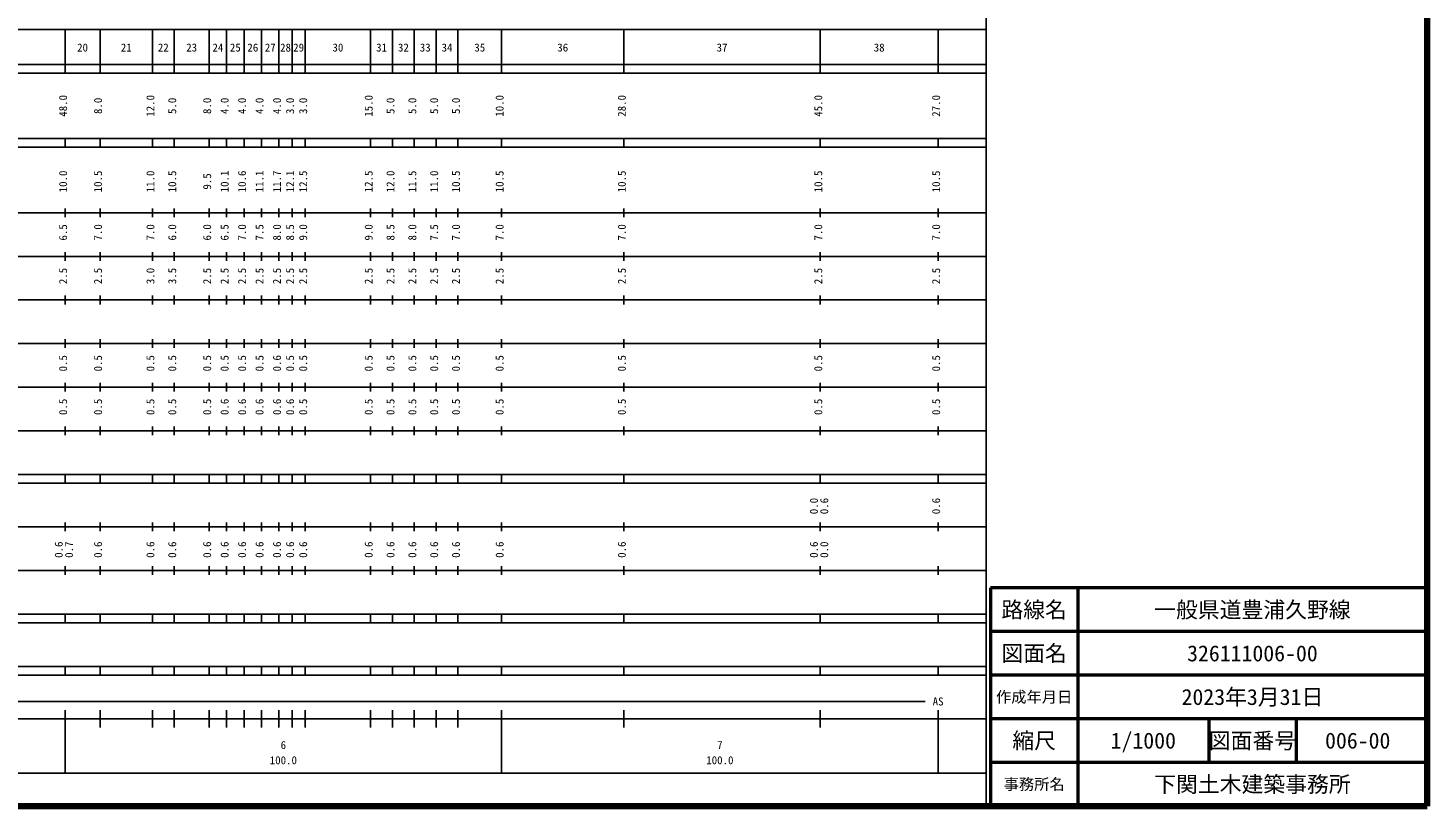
# Model space of a CAD drawing. Units: millimetres on the paper, enlarged 1000 times. Extents: x 40000 to 680000, y 20000 to 380000.
# Drawn here: x 359496 to 680000, y 20000 to 198357 of the extents above; entities that cross this region are included whole.
import ezdxf
from ezdxf.enums import TextEntityAlignment as Align

# ---------------------------------------------------------------- set-up
doc = ezdxf.new("R2010")
doc.units = ezdxf.units.MM
doc.header["$LTSCALE"] = 1000
for name, color, linetype, lineweight in [('M-TTL', 2, 'Continuous', 140), ('M-TTL-BAND', 7, 'Continuous', 25), ('M-TTL-FRAM', 2, 'Continuous', 50), ('M-TTL-LINE', 7, 'Continuous', 50)]:
    doc.layers.add(name, color=color, linetype=linetype, lineweight=lineweight)
doc.layers.add('M-TTL-TXT', color=7, linetype='Continuous')
doc.styles.add('ＭＳ ゴシック', font='')
doc.styles.get('ＭＳ ゴシック').set_extended_font_data('MS Gothic')

msp = doc.modelspace()

# ---------------------------------------------------------------- linework, layer by layer
at = {"layer": 'M-TTL'}
for p, q in [((680000, 20000), (680000, 380000)), ((40000, 20000), (680000, 20000))]:
    msp.add_line(p, q, dxfattribs=at)
at = {"layer": 'M-TTL-BAND'}
for p, q in [((579000, 20000), (579000, 370000)), ((68000, 198000), (579000, 198000)), ((368000, 188000), (368000, 198000)), ((376000, 188000), (376000, 198000)), ((388000, 188000), (388000, 198000)), ((393000, 188000), (393000, 198000)), ((401000, 188000), (401000, 198000)), ((405000, 188000), (405000, 198000)), ((409000, 188000), (409000, 198000)), ((413000, 188000), (413000, 198000)), ((417000, 188000), (417000, 198000)), ((420000, 188000), (420000, 198000)), ((423000, 188000), (423000, 198000)), ((438000, 188000), (438000, 198000)), ((443000, 188000), (443000, 198000)), ((448000, 188000), (448000, 198000)), ((453000, 188000), (453000, 198000)), ((458000, 188000), (458000, 198000)), ((468000, 188000), (468000, 198000)), ((496000, 188000), (496000, 198000)), ((541000, 188000), (541000, 198000)), ((568000, 188000), (568000, 198000)), ((40000, 190000), (579000, 190000)), ((40000, 188000), (579000, 188000)), ((40000, 173000), (579000, 173000)), ((40000, 171000), (579000, 171000)), ((368000, 171000), (368000, 173000)), ((376000, 171000), (376000, 173000)), ((388000, 171000), (388000, 173000)), ((393000, 171000), (393000, 173000)), ((401000, 171000), (401000, 173000)), ((405000, 171000), (405000, 173000)), ((409000, 171000), (409000, 173000)), ((413000, 171000), (413000, 173000)), ((417000, 171000), (417000, 173000)), ((420000, 171000), (420000, 173000)), ((423000, 171000), (423000, 173000)), ((438000, 171000), (438000, 173000)), ((443000, 171000), (443000, 173000)), ((448000, 171000), (448000, 173000)), ((453000, 171000), (453000, 173000)), ((458000, 171000), (458000, 173000)), ((468000, 171000), (468000, 173000)), ((496000, 171000), (496000, 173000)), ((541000, 171000), (541000, 173000)), ((568000, 171000), (568000, 173000)), ((40000, 156000), (579000, 156000)), ((368000, 155000), (368000, 157000)), ((376000, 155000), (376000, 157000)), ((388000, 155000), (388000, 157000)), ((393000, 155000), (393000, 157000)), ((401000, 155000), (401000, 157000)), ((405000, 155000), (405000, 157000)), ((409000, 155000), (409000, 157000)), ((413000, 155000), (413000, 157000)), ((417000, 155000), (417000, 157000)), ((420000, 155000), (420000, 157000)), ((423000, 155000), (423000, 157000)), ((438000, 155000), (438000, 157000)), ((443000, 155000), (443000, 157000)), ((448000, 155000), (448000, 157000)), ((453000, 155000), (453000, 157000)), ((458000, 155000), (458000, 157000)), ((468000, 155000), (468000, 157000)), ((496000, 155000), (496000, 157000)), ((541000, 155000), (541000, 157000)), ((568000, 155000), (568000, 157000)), ((46000, 146000), (579000, 146000)), ((368000, 145000), (368000, 147000)), ((376000, 145000), (376000, 147000)), ((388000, 145000), (388000, 147000)), ((393000, 145000), (393000, 147000)), ((401000, 145000), (401000, 147000)), ((405000, 145000), (405000, 147000)), ((409000, 145000), (409000, 147000)), ((413000, 145000), (413000, 147000)), ((417000, 145000), (417000, 147000)), ((420000, 145000), (420000, 147000)), ((423000, 145000), (423000, 147000)), ((438000, 145000), (438000, 147000)), ((443000, 145000), (443000, 147000)), ((448000, 145000), (448000, 147000)), ((453000, 145000), (453000, 147000)), ((458000, 145000), (458000, 147000)), ((468000, 145000), (468000, 147000)), ((496000, 145000), (496000, 147000)), ((541000, 145000), (541000, 147000)), ((568000, 145000), (568000, 147000)), ((52000, 136000), (579000, 136000)), ((368000, 135000), (368000, 137000)), ((376000, 135000), (376000, 137000)), ((388000, 135000), (388000, 137000)), ((393000, 135000), (393000, 137000)), ((401000, 135000), (401000, 137000)), ((405000, 135000), (405000, 137000)), ((409000, 135000), (409000, 137000)), ((413000, 135000), (413000, 137000)), ((417000, 135000), (417000, 137000)), ((420000, 135000), (420000, 137000)), ((423000, 135000), (423000, 137000)), ((438000, 135000), (438000, 137000)), ((443000, 135000), (443000, 137000)), ((448000, 135000), (448000, 137000)), ((453000, 135000), (453000, 137000)), ((458000, 135000), (458000, 137000)), ((468000, 135000), (468000, 137000)), ((496000, 135000), (496000, 137000)), ((541000, 135000), (541000, 137000)), ((568000, 135000), (568000, 137000)), ((46000, 126000), (579000, 126000)), ((368000, 125000), (368000, 127000)), ((376000, 125000), (376000, 127000)), ((388000, 125000), (388000, 127000)), ((393000, 125000), (393000, 127000)), ((401000, 125000), (401000, 127000)), ((405000, 125000), (405000, 127000)), ((409000, 125000), (409000, 127000)), ((413000, 125000), (413000, 127000)), ((417000, 125000), (417000, 127000)), ((420000, 125000), (420000, 127000)), ((423000, 125000), (423000, 127000)), ((438000, 125000), (438000, 127000)), ((443000, 125000), (443000, 127000)), ((448000, 125000), (448000, 127000)), ((453000, 125000), (453000, 127000)), ((458000, 125000), (458000, 127000)), ((468000, 125000), (468000, 127000)), ((496000, 125000), (496000, 127000)), ((541000, 125000), (541000, 127000)), ((568000, 125000), (568000, 127000)), ((52000, 116000), (579000, 116000)), ((368000, 115000), (368000, 117000)), ((376000, 115000), (376000, 117000)), ((388000, 115000), (388000, 117000)), ((393000, 115000), (393000, 117000)), ((401000, 115000), (401000, 117000)), ((405000, 115000), (405000, 117000)), ((409000, 115000), (409000, 117000)), ((413000, 115000), (413000, 117000)), ((417000, 115000), (417000, 117000)), ((420000, 115000), (420000, 117000)), ((423000, 115000), (423000, 117000)), ((438000, 115000), (438000, 117000)), ((443000, 115000), (443000, 117000)), ((448000, 115000), (448000, 117000)), ((453000, 115000), (453000, 117000)), ((458000, 115000), (458000, 117000)), ((468000, 115000), (468000, 117000)), ((496000, 115000), (496000, 117000)), ((541000, 115000), (541000, 117000)), ((568000, 115000), (568000, 117000)), ((46000, 106000), (579000, 106000)), ((368000, 105000), (368000, 107000)), ((376000, 105000), (376000, 107000)), ((388000, 105000), (388000, 107000)), ((393000, 105000), (393000, 107000)), ((401000, 105000), (401000, 107000)), ((405000, 105000), (405000, 107000)), ((409000, 105000), (409000, 107000)), ((413000, 105000), (413000, 107000)), ((417000, 105000), (417000, 107000)), ((420000, 105000), (420000, 107000)), ((423000, 105000), (423000, 107000)), ((438000, 105000), (438000, 107000)), ((443000, 105000), (443000, 107000)), ((448000, 105000), (448000, 107000)), ((453000, 105000), (453000, 107000)), ((458000, 105000), (458000, 107000)), ((468000, 105000), (468000, 107000)), ((496000, 105000), (496000, 107000)), ((541000, 105000), (541000, 107000)), ((568000, 105000), (568000, 107000)), ((40000, 96000), (579000, 96000)), ((40000, 94000), (579000, 94000)), ((368000, 94000), (368000, 96000)), ((376000, 94000), (376000, 96000)), ((388000, 94000), (388000, 96000)), ((393000, 94000), (393000, 96000)), ((401000, 94000), (401000, 96000)), ((405000, 94000), (405000, 96000)), ((409000, 94000), (409000, 96000)), ((413000, 94000), (413000, 96000)), ((417000, 94000), (417000, 96000)), ((420000, 94000), (420000, 96000)), ((423000, 94000), (423000, 96000)), ((438000, 94000), (438000, 96000)), ((443000, 94000), (443000, 96000)), ((448000, 94000), (448000, 96000)), ((453000, 94000), (453000, 96000)), ((458000, 94000), (458000, 96000)), ((468000, 94000), (468000, 96000)), ((496000, 94000), (496000, 96000)), ((541000, 94000), (541000, 96000)), ((568000, 94000), (568000, 96000)), ((49000, 84000), (579000, 84000)), ((368000, 83000), (368000, 85000)), ((376000, 83000), (376000, 85000)), ((388000, 83000), (388000, 85000)), ((393000, 83000), (393000, 85000)), ((401000, 83000), (401000, 85000)), ((405000, 83000), (405000, 85000)), ((409000, 83000), (409000, 85000)), ((413000, 83000), (413000, 85000)), ((417000, 83000), (417000, 85000)), ((420000, 83000), (420000, 85000)), ((423000, 83000), (423000, 85000)), ((438000, 83000), (438000, 85000)), ((443000, 83000), (443000, 85000)), ((448000, 83000), (448000, 85000)), ((453000, 83000), (453000, 85000)), ((458000, 83000), (458000, 85000)), ((468000, 83000), (468000, 85000)), ((496000, 83000), (496000, 85000)), ((541000, 83000), (541000, 85000)), ((568000, 83000), (568000, 85000)), ((40000, 74000), (579000, 74000)), ((368000, 73000), (368000, 75000)), ((376000, 73000), (376000, 75000)), ((388000, 73000), (388000, 75000)), ((393000, 73000), (393000, 75000)), ((401000, 73000), (401000, 75000)), ((405000, 73000), (405000, 75000)), ((409000, 73000), (409000, 75000)), ((413000, 73000), (413000, 75000)), ((417000, 73000), (417000, 75000)), ((420000, 73000), (420000, 75000)), ((423000, 73000), (423000, 75000)), ((438000, 73000), (438000, 75000)), ((443000, 73000), (443000, 75000)), ((448000, 73000), (448000, 75000)), ((453000, 73000), (453000, 75000)), ((458000, 73000), (458000, 75000)), ((468000, 73000), (468000, 75000)), ((496000, 73000), (496000, 75000)), ((541000, 73000), (541000, 75000)), ((568000, 73000), (568000, 75000)), ((40000, 64000), (579000, 64000)), ((40000, 62000), (579000, 62000)), ((368000, 62000), (368000, 64000)), ((376000, 62000), (376000, 64000)), ((388000, 62000), (388000, 64000)), ((393000, 62000), (393000, 64000)), ((401000, 62000), (401000, 64000)), ((405000, 62000), (405000, 64000)), ((409000, 62000), (409000, 64000)), ((413000, 62000), (413000, 64000)), ((417000, 62000), (417000, 64000)), ((420000, 62000), (420000, 64000)), ((423000, 62000), (423000, 64000)), ((438000, 62000), (438000, 64000)), ((443000, 62000), (443000, 64000)), ((448000, 62000), (448000, 64000)), ((453000, 62000), (453000, 64000)), ((458000, 62000), (458000, 64000)), ((468000, 62000), (468000, 64000)), ((496000, 62000), (496000, 64000)), ((541000, 62000), (541000, 64000)), ((568000, 62000), (568000, 64000)), ((40000, 52000), (579000, 52000)), ((368000, 50000), (368000, 52000)), ((376000, 50000), (376000, 52000)), ((388000, 50000), (388000, 52000)), ((393000, 50000), (393000, 52000)), ((401000, 50000), (401000, 52000)), ((405000, 50000), (405000, 52000)), ((409000, 50000), (409000, 52000)), ((413000, 50000), (413000, 52000)), ((417000, 50000), (417000, 52000)), ((420000, 50000), (420000, 52000)), ((423000, 50000), (423000, 52000)), ((438000, 50000), (438000, 52000)), ((443000, 50000), (443000, 52000)), ((448000, 50000), (448000, 52000)), ((453000, 50000), (453000, 52000)), ((458000, 50000), (458000, 52000)), ((468000, 50000), (468000, 52000)), ((496000, 50000), (496000, 52000)), ((541000, 50000), (541000, 52000)), ((568000, 50000), (568000, 52000)), ((40000, 50000), (579000, 50000)), ((71000, 44000), (565000, 44000)), ((368000, 27500), (368000, 42000)), ((376000, 38000), (376000, 42000)), ((388000, 38000), (388000, 42000)), ((393000, 38000), (393000, 42000)), ((401000, 38000), (401000, 42000)), ((405000, 38000), (405000, 42000)), ((409000, 38000), (409000, 42000)), ((413000, 38000), (413000, 42000)), ((417000, 38000), (417000, 42000)), ((420000, 38000), (420000, 42000)), ((423000, 38000), (423000, 42000)), ((438000, 38000), (438000, 42000)), ((443000, 38000), (443000, 42000)), ((448000, 38000), (448000, 42000)), ((453000, 38000), (453000, 42000)), ((458000, 38000), (458000, 42000)), ((468000, 27500), (468000, 42000)), ((496000, 38000), (496000, 42000)), ((541000, 38000), (541000, 42000)), ((568000, 27500), (568000, 42000)), ((40000, 40000), (579000, 40000)), ((68000, 27500), (579000, 27500))]:
    msp.add_line(p, q, dxfattribs=at)
at = {"layer": 'M-TTL-FRAM'}
for p, q in [((680000, 70000), (580000, 70000)), ((580000, 70000), (580000, 20000))]:
    msp.add_line(p, q, dxfattribs=at)
at = {"layer": 'M-TTL-LINE'}
for p, q in [((600000, 70000), (600000, 20000)), ((680000, 60000), (580000, 60000)), ((680000, 50000), (580000, 50000)), ((680000, 40000), (580000, 40000)), ((630000, 40000), (630000, 30000)), ((650000, 40000), (650000, 30000)), ((680000, 30000), (580000, 30000))]:
    msp.add_line(p, q, dxfattribs=at)

# ---------------------------------------------------------------- texts
at = {"layer": 'M-TTL-BAND', "style": 'ＭＳ ゴシック'}
for s, p in [('20', (372000, 192405)), ('21', (382000, 192405)), ('22', (390500, 192405)), ('23', (397000, 192405)), ('24', (403000, 192405)), ('25', (407000, 192405)), ('26', (411000, 192405)), ('27', (415000, 192405)), ('28', (418500, 192405)), ('29', (421500, 192405)), ('30', (430500, 192405)), ('31', (440500, 192405)), ('32', (445500, 192405)), ('33', (450500, 192405)), ('34', (455500, 192405)), ('35', (463000, 192405)), ('36', (482000, 192405)), ('37', (518500, 192405)), ('38', (554500, 192405)), ('AS', (568000, 42500)), ('6', (418000, 32523)), ('7', (518000, 32523)), ('100.0', (418000, 29033)), ('100.0', (518000, 29033))]:
    msp.add_text(s, height=1833, dxfattribs=at).set_placement(p, align=Align.BOTTOM_CENTER)
for s, p in [('48.0', (369000, 180500)), ('12.0', (389000, 180500)), ('15.0', (439000, 180500)), ('10.0', (469000, 180500)), ('28.0', (497000, 180500)), ('45.0', (542000, 180500)), ('27.0', (569000, 180500)), ('8.0', (377000, 180500)), ('5.0', (394000, 180500)), ('8.0', (402000, 180500)), ('4.0', (406000, 180500)), ('4.0', (410000, 180500)), ('4.0', (414000, 180500)), ('4.0', (418000, 180500)), ('3.0', (421000, 180500)), ('3.0', (424000, 180500)), ('5.0', (444000, 180500)), ('5.0', (449000, 180500)), ('5.0', (454000, 180500)), ('5.0', (459000, 180500)), ('10.0', (369000, 163174)), ('10.5', (377000, 163174)), ('11.0', (389000, 163174)), ('10.5', (394000, 163174)), ('9.5', (402000, 163174)), ('10.1', (406000, 163174)), ('10.6', (410000, 163174)), ('11.1', (414000, 163174)), ('11.7', (418000, 163174)), ('12.1', (421000, 163174)), ('12.5', (424000, 163174)), ('12.5', (439000, 163174)), ('12.0', (444000, 163174)), ('11.5', (449000, 163174)), ('11.0', (454000, 163174)), ('10.5', (459000, 163174)), ('10.5', (469000, 163174)), ('10.5', (497000, 163174)), ('10.5', (542000, 163174)), ('10.5', (569000, 163174)), ('6.5', (369000, 151500)), ('7.0', (377000, 151500)), ('7.0', (389000, 151500)), ('6.0', (394000, 151500)), ('6.0', (402000, 151500)), ('6.5', (406000, 151500)), ('7.0', (410000, 151500)), ('7.5', (414000, 151500)), ('8.0', (418000, 151500)), ('8.5', (421000, 151500)), ('9.0', (424000, 151500)), ('9.0', (439000, 151500)), ('8.5', (444000, 151500)), ('8.0', (449000, 151500)), ('7.5', (454000, 151500)), ('7.0', (459000, 151500)), ('7.0', (469000, 151500)), ('7.0', (497000, 151500)), ('7.0', (542000, 151500)), ('7.0', (569000, 151500)), ('2.5', (369000, 141500)), ('2.5', (377000, 141500)), ('3.0', (389000, 141500)), ('3.5', (394000, 141500)), ('2.5', (402000, 141500)), ('2.5', (406000, 141500)), ('2.5', (410000, 141500)), ('2.5', (414000, 141500)), ('2.5', (418000, 141500)), ('2.5', (421000, 141500)), ('2.5', (424000, 141500)), ('2.5', (439000, 141500)), ('2.5', (444000, 141500)), ('2.5', (449000, 141500)), ('2.5', (454000, 141500)), ('2.5', (459000, 141500)), ('2.5', (469000, 141500)), ('2.5', (497000, 141500)), ('2.5', (542000, 141500)), ('2.5', (569000, 141500)), ('0.5', (369000, 121500)), ('0.5', (377000, 121500)), ('0.5', (389000, 121500)), ('0.5', (394000, 121500)), ('0.5', (402000, 121500)), ('0.5', (406000, 121500)), ('0.5', (410000, 121500)), ('0.5', (414000, 121500)), ('0.6', (418000, 121500)), ('0.5', (421000, 121500)), ('0.5', (424000, 121500)), ('0.5', (439000, 121500)), ('0.5', (444000, 121500)), ('0.5', (449000, 121500)), ('0.5', (454000, 121500)), ('0.5', (459000, 121500)), ('0.5', (469000, 121500)), ('0.5', (497000, 121500)), ('0.5', (542000, 121500)), ('0.5', (569000, 121500)), ('0.5', (369000, 111500)), ('0.5', (377000, 111500)), ('0.5', (389000, 111500)), ('0.5', (394000, 111500)), ('0.5', (402000, 111500)), ('0.6', (406000, 111500)), ('0.6', (410000, 111500)), ('0.6', (414000, 111500)), ('0.6', (418000, 111500)), ('0.6', (421000, 111500)), ('0.5', (424000, 111500)), ('0.5', (439000, 111500)), ('0.5', (444000, 111500)), ('0.5', (449000, 111500)), ('0.5', (454000, 111500)), ('0.5', (459000, 111500)), ('0.5', (469000, 111500)), ('0.5', (497000, 111500)), ('0.5', (542000, 111500)), ('0.5', (569000, 111500)), ('0.0', (541000, 88764)), ('0.6', (543370, 88764)), ('0.6', (569000, 88764)), ('0.6', (368000, 78764)), ('0.7', (370370, 78764)), ('0.6', (377000, 78764)), ('0.6', (389000, 78764)), ('0.6', (394000, 78764)), ('0.6', (402000, 78764)), ('0.6', (406000, 78764)), ('0.6', (410000, 78764)), ('0.6', (414000, 78764)), ('0.6', (418000, 78764)), ('0.6', (421000, 78764)), ('0.6', (424000, 78764)), ('0.6', (439000, 78764)), ('0.6', (444000, 78764)), ('0.6', (449000, 78764)), ('0.6', (454000, 78764)), ('0.6', (459000, 78764)), ('0.6', (469000, 78764)), ('0.6', (497000, 78764)), ('0.6', (541000, 78764)), ('0.0', (543370, 78764))]:
    msp.add_text(s, height=1833, rotation=90, dxfattribs=at).set_placement(p, align=Align.BOTTOM_CENTER)
at = {"layer": 'M-TTL-TXT', "style": 'ＭＳ ゴシック'}
for s, height, p in [('路線名', 3666, (590000, 65000)), ('路線名', 3666, (590000, 65000)), ('一般県道豊浦久野線', 3666, (640000, 65000)), ('図面名', 3666, (590000, 55000)), ('図面名', 3666, (590000, 55000)), ('326111006-00', 3666, (640000, 55000)), ('作成年月日', 2566, (590000, 45000)), ('作成年月日', 2566, (590000, 45000)), ('2023年3月31日', 3666, (640000, 45000)), ('縮尺', 3666, (590000, 35000)), ('縮尺', 3666, (590000, 35000)), ('1/1000', 3666, (615000, 35000)), ('図面番号', 3666, (640000, 35000)), ('図面番号', 3666, (640000, 35000)), ('006-00', 3666, (664125, 35000)), ('事務所名', 2566, (590000, 25000)), ('事務所名', 2566, (590000, 25000)), ('下関土木建築事務所', 3666, (640000, 25000))]:
    msp.add_text(s, height=height, dxfattribs=at).set_placement(p, align=Align.MIDDLE_CENTER)

doc.saveas('drawing.dxf')
